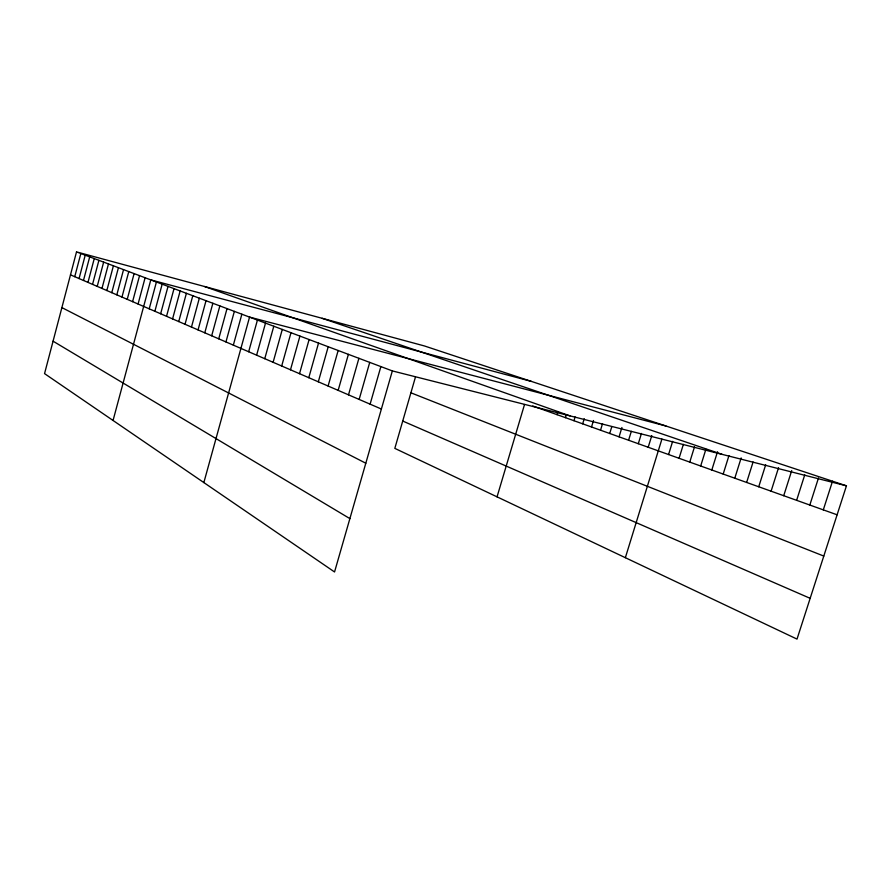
<?xml version="1.0" encoding="UTF-8"?>
<svg xmlns="http://www.w3.org/2000/svg" width="891" height="891" viewBox="0 0 891 891"><rect width="100%" height="100%" fill="white"/><g stroke="black" fill="none" stroke-linecap="round" stroke-linejoin="round"><path stroke-width="1.34" d="M76.515 251.897L44.55 373.619L334.548 571.966L392.341 370.912L76.515 251.897L424.45 345.964L846.45 485.829L797.011 639.103L394.824 448.373L415.451 377.071M74.744 276.689L80.836 253.523M79.065 278.56L85.224 255.171M83.476 280.465L89.701 256.864M87.975 282.402L94.257 258.579M92.553 284.374L98.901 260.328M97.219 286.39L103.646 262.121M101.975 288.45L108.468 263.936M106.831 290.544L113.402 265.796M111.776 292.671L118.425 267.69M116.821 294.854L123.548 269.617M121.978 297.071L128.772 271.588M127.235 299.343L134.107 273.593M132.592 301.659L139.553 275.653M138.072 304.02L145.11 277.747M113.057 420.474L150.791 279.885L531.404 381.404M149.209 308.832L156.415 282.001M154.867 311.271L162.162 284.173M160.647 313.766L168.031 286.379M166.539 316.305L174.023 288.639M172.576 318.911L180.149 290.945M178.735 321.573L186.397 293.306M185.027 324.291L192.801 295.712M191.476 327.064L199.339 298.184M198.058 329.904L206.021 300.701M204.785 332.811L212.86 303.274M211.679 335.784L219.854 305.914M218.729 338.825L227.027 308.609M225.946 341.944L234.355 311.382M233.342 345.14L241.862 314.211M203.85 482.577L249.558 317.107L665.945 425.998M248.667 351.745L257.432 320.069M256.619 355.175L265.507 323.121M264.761 358.694L273.793 326.24M273.114 362.303L282.28 329.436M281.69 366.001L290.989 332.722M290.488 369.798L299.933 336.096M299.521 373.697L309.11 339.549M308.787 377.695L318.533 343.102M318.31 381.805L328.211 346.755M328.1 386.026L338.157 350.497M338.157 390.369L348.392 354.351M348.504 394.836L358.906 358.316M359.151 399.424L369.732 362.392M370.11 404.158L380.869 366.591M497.044 496.855L524.532 404.469M557.053 414.671L557.855 412.021M565.44 417.667L566.208 415.139M573.982 420.719L575.129 416.899M582.669 423.826L584.229 418.692M591.524 426.989L593.484 420.519M600.534 430.219L602.516 423.682M609.711 433.494L611.727 426.9M619.067 436.835L621.907 427.524M628.601 440.243L631.318 431.344M638.301 443.718L641.453 433.449M648.202 447.26L651.789 435.588M625.359 557.699L661.913 439.085M668.573 454.544L672.649 441.335M679.065 458.286L683.386 444.353M689.757 462.117L694.534 446.759M700.671 466.015L705.906 449.22M711.809 470.002L717.522 451.737M723.18 474.068L728.961 455.613M734.785 478.211L741.156 457.929M746.636 482.454L753.095 461.961M758.731 486.776L765.692 464.779M771.094 491.197L778.556 467.652M783.724 495.708L791.709 470.604M796.621 500.33L804.762 474.825M809.819 505.041L818.484 477.977M823.306 509.864L832.517 481.207M392.341 370.912L846.45 485.829M322.119 318.299L722.033 454.343M204.551 286.512L570.04 415.885M532.751 405.973L837.106 514.798M410.896 392.797L823.796 556.073M70.489 274.851L381.381 409.025M402.732 421.053L810.164 598.329M61.891 307.607L365.811 463.22M53.07 341.186L349.885 518.618"/></g></svg>
